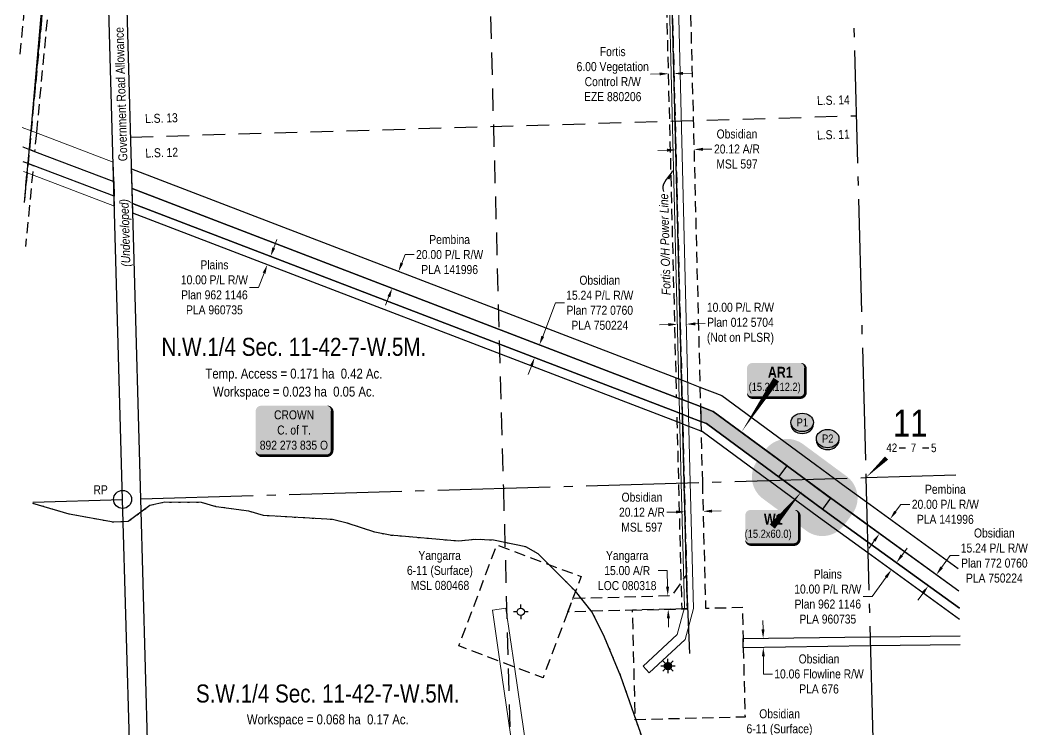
# Model space of a CAD drawing. Extents: x 637939 to 642323, y 5829262 to 5831124.
# Drawn here: x 641204 to 642323, y 5829912 to 5830700 of the extents above; entities that cross this region are included whole.
import ezdxf
from ezdxf.enums import TextEntityAlignment as Align

# ---------------------------------------------------------------- set-up
doc = ezdxf.new("R2010")
doc.units = 0
doc.header["$LTSCALE"] = 5
doc.header["$PDSIZE"] = 0.5
for name, pattern in [('foc-ACCESSROAD', [3.75, 2.5, -1.25]), ('foc-FLOWLINE', [3.75, 2.5, -1.25]), ('foc-LSD', [8, 5, -3]), ('foc-QUARTERLINE', [33, 25, -3, 2, -3]), ('foc-WHEELTRACKS', [2, 0.4, -1.6])]:
    doc.linetypes.add(name, pattern=pattern)
doc.layers.get('Defpoints').update_dxf_attribs({"color": 9})
for name, color, linetype in [('10', 1, 'Continuous'), ('35', 37, 'Continuous'), ('9', 3, 'Continuous'), ('AS-OWNER', 7, 'Continuous'), ('AS-POWER', 104, 'foc-POWER'), ('C-AR', 13, 'foc-ACCESSROAD'), ('C-RW', 13, 'Continuous'), ('C-SYMBOL', 7, 'Continuous'), ('C-WS', 13, 'foc-ACCESSROAD'), ('C-WS-S', 8, 'Continuous'), ('CG-NOTES', 7, 'Continuous'), ('F-AR', 190, 'foc-ACCESSROAD'), ('F-EZE', 190, 'foc-FLOWLINE'), ('F-RW', 190, 'Continuous'), ('F-WS', 190, 'foc-ACCESSROAD'), ('F-WS-S', 8, 'Continuous'), ('L-AREAREQUIRED', 7, 'Continuous'), ('L-AREAWORK', 5, 'Continuous'), ('L-QSEC', 8, 'foc-QUARTERLINE'), ('L-ROAD-T', 7, 'Continuous'), ('L-SEC', 7, 'Continuous'), ('L-SECLBL', 7, 'Continuous'), ('L-SECTION-LSD', 7, 'foc-LSD'), ('P-BUFFER-H 30m', 51, 'Continuous'), ('P-CROSSINGS', 250, 'Continuous'), ('P-TEMP-BLOCKS', 250, 'Continuous'), ('P-TEMP-H', 41, 'Continuous'), ('P-TEMP_WORKSPACE', 46, 'Continuous'), ('T-WATER-P3', 160, 'foc-WHEELTRACKS')]:
    doc.layers.add(name, color=color, linetype=linetype)
for name, color, linetype, lineweight in [('C-AR-T', 13, 'Continuous', 9), ('C-RW-T', 13, 'Continuous', 9), ('C-WS-T', 13, 'Continuous', 9), ('F-AR-T', 190, 'Continuous', 9), ('F-EZE-T', 190, 'Continuous', 9), ('F-RW-T', 190, 'Continuous', 9), ('F-WS-T', 190, 'Continuous', 9), ('T-TEXT', 48, 'Continuous', 18)]:
    doc.layers.add(name, color=color, linetype=linetype, lineweight=lineweight)
doc.styles.add('100L', font='ARIALN.TTF', dxfattribs={"height": 11})
doc.styles.add('175L', font='ARIALN.TTF', dxfattribs={"height": 20})
doc.styles.add('80', font='ARIALN.TTF', dxfattribs={"height": 10})
doc.styles.add('80CG', font='ARIALN.TTF', dxfattribs={"height": 10})
doc.styles.add('80L', font='ARIALN.TTF', dxfattribs={"height": 10})
doc.styles.add('80LS', font='ARIALNI.TTF', dxfattribs={"height": 10})
doc.styles.add('BOLD', font='ARIALNB.TTF')
doc.styles.add('Crossing', font='ARIALN.TTF', dxfattribs={"height": 10})
doc.styles.add('foc-LtypeFont', font='ARIALN.TTF', dxfattribs={"height": 7.349999999999999})
doc.styles.add('SIMPLEX', font='ARIALN.TTF')
doc.linetypes.add('foc-POWER', pattern='A,6,-1,["P",foc-LtypeFont,S=0.2,R=0,X=-0.625,Y=-0.75],-1.239999999999999,4', length=12.24)
doc.linetypes.add('foc-POWER-NOLINE', pattern='A,0,-4,["P",foc-LtypeFont,S=0.2,R=0,X=-0.625,Y=-0.75],-8.24', length=12.24)
doc.linetypes.add('foc-TOPO-flowdirection-NOLINE', pattern='A,0,[">",foc-LtypeFont,S=0.3,R=0,X=0,Y=-0.945],-20,[">",foc-LtypeFont,S=0.3,R=0,X=0,Y=-0.945],0', length=20)
doc.dimstyles.new('Compass 5 000', dxfattribs={"dimscale": 5, "dimtxt": 9, "dimasz": 2, "dimexe": 0.2, "dimexo": 0.0625, "dimgap": 0.5, "dimtad": 0, "dimtih": 1, "dimtoh": 1, "dimzin": 0, "dimdsep": 46, "dimtxsty": '80CG', "dimcen": 0.1, "dimse1": 1, "dimse2": 1, "dimclrd": 256, "dimclrt": 256, "dimaunit": 1, "dimadec": 4, "dimazin": 0, "dimtfac": 0.06, "dimtofl": 0, "dimtmove": 0, "dimatfit": 1, "dimfxl": 0.2, "dimtolj": 1, "dimtzin": 0, "dimlwd": -1, "dimarcsym": 0})

# ---------------------------------------------------------------- blocks, each defined once
blk = doc.blocks.new('L-SECLBL')
at = {"layer": '9', "color": 7}
for p, q in [((-5.082139060913505, -27.83004804289613), (-12.28857354467345, -27.83004804289613)), ((20.70431141927111, -27.83004804289613), (13.49787693551116, -27.83004804289613))]:
    blk.add_line(p, q, dxfattribs=at)
at = {"layer": '10', "color": 2, "style": 'SIMPLEX'}
blk.add_attdef('SEC', text='', height=30, dxfattribs=at).set_placement((0, 0), align=Align.MIDDLE)
at = {"layer": '10', "color": 5, "style": '80L'}
blk.add_attdef('TWP', text='', height=9.5, dxfattribs=at).set_placement((-14.43410290347765, -27.36845155570791), align=Align.MIDDLE_RIGHT)
blk.add_attdef('RGE', text='', height=9.5, dxfattribs=at).set_placement((3.622123863462547, -27.36845155570791), align=Align.MIDDLE_CENTER)
blk.add_attdef('MER', text='', height=9.5, dxfattribs=at).set_placement((23.16775162027989, -27.36845155570791), align=Align.MIDDLE_LEFT)
blk = doc.blocks.new('RP')
at = {"layer": '35', "color": 3}
blk.add_circle((0, 0), 10, dxfattribs=at)
at = {"layer": '35', "color": 3, "style": '80'}
blk.add_attdef('RP_001', (-32.36089367917796, 5.754369554757101), '', height=10, dxfattribs=at)
blk = doc.blocks.new('*U405')
h = blk.add_hatch(color=255)
edge = h.paths.add_edge_path()
edge.add_line((-36.49999999999998, -28.5), (36.49999999999998, -28.5))
edge.add_arc((36.49999999999998, -22.5), 6, 270, 360)
edge.add_line((42.49999999999998, -22.5), (42.49999999999998, 21))
edge.add_arc((36.49999999999998, 21), 6, 0, 90)
edge.add_line((36.49999999999998, 27), (-36.49999999999998, 27))
edge.add_arc((-36.49999999999998, 21), 6, 90, 180)
edge.add_line((-42.49999999999998, 21), (-42.49999999999998, -22.5))
edge.add_arc((-36.49999999999998, -22.5), 6, 180, 270)
at = {"color": 14, "flags": 128}
blk.add_lwpolyline([(-36.49999999999998, -28.5, 3, 3, 0), (36.49999999999998, -28.5, 3, 3, 0.414213562373095), (42.49999999999998, -22.5, 3, 3, 0), (42.49999999999998, 21, 3, 0, 0.414213562373095), (36.49999999999998, 27, 0, 0, 0), (-36.49999999999998, 27, 0, 0, 0.414213562373095), (-42.49999999999998, 21, 0, 0, 0), (-42.49999999999998, -22.5, 0, 3, 0.414213562373095)], format="xyseb", close=True, dxfattribs=at)
at = {"color": 14, "style": '80'}
blk.add_attdef('ENTER_TEXT_001', (-26.84515688949523, -4.918144611186903), '', height=10, dxfattribs=at)
blk = doc.blocks.new('*D406')
at = {"layer": 'Defpoints', "color": 0, "transparency": 16777216}
for p in [(641930.0050221987, 5830640.252188349), (641927.2963497635, 5830508.643602554), (641933.2978373088, 5830508.793930035)]:
    blk.add_point(p, dxfattribs=at)
at = {"layer": 'F-EZE-T', "transparency": 16777216}
for p, q in [((641914.0066702822, 5830639.851455709), (641904.0098059106, 5830639.60105055)), ((641940.0018865699, 5830640.502593508), (641949.998750941, 5830640.752998667))]:
    blk.add_line(p, q, dxfattribs=at)
for points in [[(641913.9649360891, 5830641.517599771), (641914.0484044754, 5830638.185311646), (641924.0035346533, 5830640.101860868)], [(641939.9601523768, 5830642.16873757), (641940.0436207631, 5830638.836449445), (641930.0050221987, 5830640.252188349)]]:
    blk.add_solid(points, dxfattribs=at)
at = {"layer": 'F-EZE-T', "transparency": 16777216, "insert": (641861.9838850375, 5830639.60105055), "char_height": 10, "attachment_point": 5, "style": '80CG'}
blk.add_mtext('\\A1;Fortis\\P6.00 Vegetation\\PControl R/W\\PEZE 880206', dxfattribs=at)
blk = doc.blocks.new('*D408')
at = {"layer": 'Defpoints', "color": 0, "transparency": 16777216}
for p in [(641923.1511852149, 5830060.579648551), (641865.3787049853, 5830059.014116291), (641865.7848220051, 5830044.027272454)]:
    blk.add_point(p, dxfattribs=at)
at = {"layer": 'F-AR-T', "transparency": 16777216}
for p, q in [((641922.3961887795, 5830088.441109973), (641912.3961887795, 5830088.441109973)), ((641922.8803023009, 5830070.575979), (641922.3961887795, 5830088.441109973)), ((641923.8281851485, 5830035.596474263), (641924.0990680625, 5830025.600143814))]:
    blk.add_line(p, q, dxfattribs=at)
for points in [[(641924.5463573757, 5830070.621126153), (641921.2142472261, 5830070.530831847), (641923.1511852149, 5830060.579648551)], [(641925.4942402233, 5830035.641621416), (641922.1621300738, 5830035.55132711), (641923.5573022346, 5830045.592804712)]]:
    blk.add_solid(points, dxfattribs=at)
at = {"layer": 'F-AR-T', "transparency": 16777216, "insert": (641878.0817276612, 5830088.441109972), "char_height": 10, "attachment_point": 5, "style": '80CG'}
blk.add_mtext('\\A1;Yangarra\\P15.00 A/R\\PLOC 080318', dxfattribs=at)
blk = doc.blocks.new('*D410')
at = {"layer": 'C-AR-T', "transparency": 16777216}
for p, q in [((641922.1271206148, 5830555.207834071), (641912.1302828585, 5830554.956368613)), ((641962.2375088339, 5830556.216790844), (641972.23434659, 5830556.468256301))]:
    blk.add_line(p, q, dxfattribs=at)
for points in [[(641922.085209705, 5830556.873973697), (641922.1690315244, 5830553.541694445), (641932.1239583709, 5830555.45929953)], [(641962.1955979242, 5830557.88293047), (641962.2794197436, 5830554.550651217), (641952.2406710776, 5830555.965325385)]]:
    blk.add_solid(points, dxfattribs=at)
at = {"layer": 'Defpoints', "color": 0, "transparency": 16777216}
for p in [(641952.2406710776, 5830555.965325385), (641933.4389916571, 5830503.181048262), (641953.5557043639, 5830503.687074117)]:
    blk.add_point(p, dxfattribs=at)
at = {"layer": 'C-AR-T', "transparency": 16777216, "insert": (641999.9696808329, 5830556.468256301), "char_height": 10, "attachment_point": 5, "style": '80CG'}
blk.add_mtext('\\A1;Obsidian\\P20.12 A/R\\PMSL 597', dxfattribs=at)
blk = doc.blocks.new('*D411')
at = {"layer": 'C-AR-T', "transparency": 16777216}
for p, q in [((641932.186617703, 5830153.51109434), (641922.1897580713, 5830153.260500036)), ((641972.342531318, 5830154.51769477), (641982.3393909496, 5830154.768289074))]:
    blk.add_line(p, q, dxfattribs=at)
for points in [[(641932.1448519856, 5830155.177237612), (641932.2283834202, 5830151.844951068), (641942.1834773346, 5830153.761688644)], [(641972.3007656006, 5830156.183838042), (641972.3842970352, 5830152.851551498), (641962.3456716862, 5830154.267100467)]]:
    blk.add_solid(points, dxfattribs=at)
at = {"layer": 'Defpoints', "color": 0, "transparency": 16777216}
for p in [(641942.1834773346, 5830153.761688644), (641942.3451086385, 5830147.313794837), (641962.5073029902, 5830147.819206661)]:
    blk.add_point(p, dxfattribs=at)
at = {"layer": 'C-AR-T', "transparency": 16777216, "insert": (641894.4544238284, 5830153.260500036), "char_height": 10, "attachment_point": 5, "style": '80CG'}
blk.add_mtext('\\A1;Obsidian\\P20.12 A/R\\PMSL 597', dxfattribs=at)
blk = doc.blocks.new('*D416')
at = {"layer": 'Defpoints', "color": 0, "transparency": 16777216}
for p in [(641624.1872580063, 5830420.610028019), (641767.7722134339, 5830365.548888413), (641760.6064253317, 5830346.862399673)]:
    blk.add_point(p, dxfattribs=at)
at = {"layer": 'F-RW-T', "transparency": 16777216}
for p, q in [((641627.7677656363, 5830429.94704923), (641631.3482732661, 5830439.284070442)), ((641631.3482732661, 5830439.284070442), (641641.3482732661, 5830439.284070442)), ((641613.4409622741, 5830392.586518067), (641609.8604546443, 5830383.249496855))]:
    blk.add_line(p, q, dxfattribs=at)
for points in [[(641626.2115954342, 5830430.543800502), (641629.3239358384, 5830429.350297959), (641624.1872580063, 5830420.610028019)], [(641611.884792072, 5830393.183269339), (641614.9971324762, 5830391.989766795), (641617.0214699041, 5830401.923539279)]]:
    blk.add_solid(points, dxfattribs=at)
at = {"layer": 'F-RW-T', "transparency": 16777216, "insert": (641680.8878367043, 5830439.284070443), "char_height": 10, "attachment_point": 5, "style": '80CG'}
blk.add_mtext('\\A1;Pembina\\P20.00 P/L R/W\\PPLA 141996', dxfattribs=at)
blk = doc.blocks.new('*D417')
at = {"layer": 'C-RW-T', "transparency": 16777216}
for p, q in [((641784.2556194493, 5830348.502472562), (641798.5398591384, 5830385.753658127)), ((641798.5398591384, 5830385.753658127), (641808.5398591382, 5830385.753658128)), ((641771.6370503528, 5830315.595109677), (641768.0566809243, 5830306.258035469))]:
    blk.add_line(p, q, dxfattribs=at)
for points in [[(641782.6994404146, 5830349.0992008), (641785.8117984838, 5830347.905744324), (641780.6752500208, 5830339.165398355)], [(641770.080871318, 5830316.191837915), (641773.1932293873, 5830314.99838144), (641775.2174197813, 5830324.932183884)]]:
    blk.add_solid(points, dxfattribs=at)
at = {"layer": 'Defpoints', "color": 0, "transparency": 16777216}
for p in [(641775.2174197813, 5830324.932183884), (641843.2533613539, 5830315.169363651), (641837.7955311143, 5830300.936149181)]:
    blk.add_point(p, dxfattribs=at)
at = {"layer": 'C-RW-T', "transparency": 16777216, "insert": (641847.6258072958, 5830385.753658128), "char_height": 10, "attachment_point": 5, "style": '80CG'}
blk.add_mtext('\\A1;Obsidian\\P15.24 P/L R/W\\PPlan 772 0760\\PPLA 750224', dxfattribs=at)
blk = doc.blocks.new('*D418')
at = {"layer": 'Defpoints', "color": 0, "transparency": 16777216}
for p in [(641478.430715132, 5830428.032137313), (641511.4274805521, 5830426.084366327), (641507.8490258774, 5830416.751916653)]:
    blk.add_point(p, dxfattribs=at)
at = {"layer": 'F-RW-T', "transparency": 16777216}
for p, q in [((641485.5894158627, 5830446.701708501), (641489.1696619187, 5830456.038830016)), ((641474.8504690763, 5830418.695015797), (641468.7787295296, 5830402.860190741)), ((641468.7787295296, 5830402.860190741), (641458.77872953, 5830402.860190741))]:
    blk.add_line(p, q, dxfattribs=at)
for points in [[(641484.0332289436, 5830447.298416177), (641487.145602782, 5830446.105000825), (641482.009169807, 5830437.364586987)], [(641473.2942821572, 5830419.291723473), (641476.4066559956, 5830418.098308121), (641478.430715132, 5830428.032137313)]]:
    blk.add_solid(points, dxfattribs=at)
at = {"layer": 'F-RW-T', "transparency": 16777216, "insert": (641419.6927813722, 5830402.860190742), "char_height": 10, "attachment_point": 5, "style": '80CG'}
blk.add_mtext('\\A1;Plains\\P10.00 P/L R/W\\PPlan 962 1146\\PPLA 960735', dxfattribs=at)
blk = doc.blocks.new('*D419')
at = {"layer": 'Defpoints', "color": 0, "transparency": 16777216}
for p in [(642170.0636391416, 5830145.812621357), (642224.1709764833, 5830106.598446569), (642212.4638164542, 5830090.445020915)]:
    blk.add_point(p, dxfattribs=at)
at = {"layer": 'F-RW-T', "transparency": 16777216}
for p, q in [((642175.9319763607, 5830153.909696031), (642181.8003135794, 5830162.006770706)), ((642181.8003135794, 5830162.006770706), (642191.8003135794, 5830162.006770706)), ((642152.488141893, 5830121.562121028), (642146.6198046738, 5830113.465046354))]:
    blk.add_line(p, q, dxfattribs=at)
for points in [[(642174.582463915, 5830154.887752235), (642177.281488806, 5830152.931639828), (642170.0636391416, 5830145.812621357)], [(642151.1386294472, 5830122.540177232), (642153.8376543382, 5830120.584064825), (642158.3564791121, 5830129.659195703)]]:
    blk.add_solid(points, dxfattribs=at)
at = {"layer": 'F-RW-T', "transparency": 16777216, "insert": (642231.3398770173, 5830162.006770706), "char_height": 10, "attachment_point": 5, "style": '80CG'}
blk.add_mtext('\\A1;Pembina\\P20.00 P/L R/W\\PPLA 141996', dxfattribs=at)
blk = doc.blocks.new('*D420')
at = {"layer": 'C-RW-T', "transparency": 16777216}
for p, q in [((642227.2116433056, 5830092.058812961), (642236.6766624376, 5830105.126962496)), ((642236.6766624376, 5830105.126962496), (642246.6766624376, 5830105.126962496)), ((642206.5665148888, 5830063.554525587), (642200.7006539498, 5830055.455656812))]:
    blk.add_line(p, q, dxfattribs=at)
for points in [[(642225.8618318429, 5830093.036456451), (642228.5614547678, 5830091.081169471), (642221.3457823666, 5830083.959944185)], [(642205.2167034261, 5830064.532169077), (642207.916326351, 5830062.576882097), (642212.4323758278, 5830071.653394362)]]:
    blk.add_solid(points, dxfattribs=at)
at = {"layer": 'Defpoints', "color": 0, "transparency": 16777216}
for p in [(642179.8069835813, 5830114.045728263), (642170.8935770425, 5830101.73917844), (642212.4323758278, 5830071.653394362)]:
    blk.add_point(p, dxfattribs=at)
at = {"layer": 'C-RW-T', "transparency": 16777216, "insert": (642285.7626105957, 5830105.126962497), "char_height": 10, "attachment_point": 5, "style": '80CG'}
blk.add_mtext('\\A1;Obsidian\\P15.24 P/L R/W\\PPlan 772 0760\\PPLA 750224', dxfattribs=at)
blk = doc.blocks.new('*D421')
at = {"layer": 'Defpoints', "color": 0, "transparency": 16777216}
for p in [(642130.5850056661, 5830130.919944416), (642124.7476219856, 5830122.839134653), (642171.3207062101, 5830089.195852628)]:
    blk.add_point(p, dxfattribs=at)
at = {"layer": 'F-RW-T', "transparency": 16777216}
for p, q in [((642183.013815063, 5830105.382862655), (642188.8695402346, 5830113.489062918)), ((642165.4649810381, 5830081.089652365), (642149.9271093816, 5830059.580258459)), ((642149.9271093816, 5830059.580258459), (642139.9271093816, 5830059.580258459))]:
    blk.add_line(p, q, dxfattribs=at)
for points in [[(642181.662781686, 5830106.35881685), (642184.3648484405, 5830104.40690846), (642177.1580898911, 5830097.276662391)], [(642164.1139476611, 5830082.06560656), (642166.8160144156, 5830080.11369817), (642171.3207062101, 5830089.195852628)]]:
    blk.add_solid(points, dxfattribs=at)
at = {"layer": 'F-RW-T', "transparency": 16777216, "insert": (642100.8411612245, 5830059.58025846), "char_height": 10, "attachment_point": 5, "style": '80CG'}
blk.add_mtext('\\A1;Plains\\P10.00 P/L R/W\\PPlan 962 1146\\PPLA 960735', dxfattribs=at)
blk = doc.blocks.new('*D422')
at = {"layer": 'C-RW-T', "transparency": 16777216}
for p, q in [((642028.8835793075, 5830023.203059968), (642028.7422738499, 5830033.202061556)), ((642029.3083043834, 5829993.148830061), (642029.5836522186, 5829973.664774122)), ((642029.5836522186, 5829973.664774122), (642039.5836522186, 5829973.664774122))]:
    blk.add_line(p, q, dxfattribs=at)
for points in [[(642030.5500795721, 5830023.226610877), (642027.2170790427, 5830023.179509058), (642029.024884765, 5830013.204058379)], [(642030.9748046482, 5829993.17238097), (642027.6418041186, 5829993.125279151), (642029.1669989259, 5830003.14783165)]]:
    blk.add_solid(points, dxfattribs=at)
at = {"layer": 'Defpoints', "color": 0, "transparency": 16777216}
for p in [(642051.3239145367, 5830013.519187302), (642029.1669989259, 5830003.14783165), (642051.4660286977, 5830003.462960573)]:
    blk.add_point(p, dxfattribs=at)
at = {"layer": 'C-RW-T', "transparency": 16777216, "insert": (642091.0775130634, 5829973.664774121), "char_height": 10, "attachment_point": 5, "style": '80CG'}
blk.add_mtext('\\A1;Obsidian\\P10.06 Flowline R/W\\PPLA 676', dxfattribs=at)
blk = doc.blocks.new('*D425')
at = {"layer": 'Defpoints', "color": 0, "transparency": 16777216}
for p in [(641943.7662329746, 5830362.097116272), (641934.4276762013, 5830335.256506446), (641944.4232278792, 5830335.503445904)]:
    blk.add_point(p, dxfattribs=at)
at = {"layer": 'F-RW-T', "transparency": 16777216}
for p, q in [((641923.7737315696, 5830361.60320282), (641913.7767818426, 5830361.356228824)), ((641953.7631827017, 5830362.344090268), (641964.7468359479, 5830362.61544071))]:
    blk.add_line(p, q, dxfattribs=at)
for points in [[(641923.732569237, 5830363.269361108), (641923.8148939023, 5830359.937044531), (641933.7706812967, 5830361.850176815)], [(641953.722020369, 5830364.010248556), (641953.8043450343, 5830360.677931979), (641943.7662329746, 5830362.097116272)]]:
    blk.add_solid(points, dxfattribs=at)
at = {"layer": 'F-RW-T', "transparency": 16777216, "insert": (642003.832784106, 5830362.61544071), "char_height": 10, "attachment_point": 5, "style": '80CG'}
blk.add_mtext('\\A1;10.00 P/L R/W\\PPlan 012 5704\\P(Not on PLSR)', dxfattribs=at)
blk = doc.blocks.new('*U426')
at = {"true_color": 0xff8aff}
h = blk.add_hatch(color=211, dxfattribs=at)
edge = h.paths.add_edge_path()
edge.add_line((-23.99999999999998, -20), (23.99999999999998, -20))
edge.add_arc((23.99999999999998, -14), 6, 270, 360)
edge.add_line((29.99999999999998, -14), (29.99999999999998, 12.5))
edge.add_arc((23.99999999999998, 12.5), 6, 0, 90)
edge.add_line((23.99999999999998, 18.5), (-23.99999999999998, 18.5))
edge.add_arc((-23.99999999999998, 12.5), 6, 90, 180)
edge.add_line((-29.99999999999998, 12.5), (-29.99999999999998, -14))
edge.add_arc((-23.99999999999998, -14), 6, 180, 270)
at = {"flags": 128}
blk.add_lwpolyline([(33.2529116621075, 39.6301074774244, 0, 7.5, 0), (-3.398394867633905e-15, 0, 0, 0, 0)], format="xyseb", dxfattribs=at)
at = {"color": 250, "flags": 128}
blk.add_lwpolyline([(-23.99999999999998, -20, 3, 3, 0), (23.99999999999998, -20, 3, 3, 0.414213562373095), (29.99999999999998, -14, 3, 3, 0), (29.99999999999998, 12.5, 3, 0, 0.414213562373095), (23.99999999999998, 18.5, 0, 0, 0), (-23.99999999999998, 18.5, 0, 0, 0.414213562373095), (-29.99999999999998, 12.5, 0, 0, 0), (-29.99999999999998, -14, 0, 3, 0.414213562373095)], format="xyseb", close=True, dxfattribs=at)
at = {"color": 250}
for tag, p, height, style in [('TEMP_AREA_W1_001', (-9.212824010914055, 2.244292974654144), 12, 'BOLD'), ('ENTER_TEXT_001', (-30.65893587994544, -12.47010782646594), 9, '80')]:
    blk.add_attdef(tag, p, '', height=height, dxfattribs=dict(at, style=style))
blk = doc.blocks.new('*U427')
at = {"true_color": 0xff8aff}
h = blk.add_hatch(color=211, dxfattribs=at)
edge = h.paths.add_edge_path()
edge.add_line((-26.49999999999998, -20), (26.49999999999998, -20))
edge.add_arc((26.49999999999998, -14), 6, 270, 360)
edge.add_line((32.49999999999998, -14), (32.49999999999998, 12.5))
edge.add_arc((26.49999999999998, 12.5), 6, 0, 90)
edge.add_line((26.49999999999998, 18.5), (-26.49999999999998, 18.5))
edge.add_arc((-26.49999999999998, 12.5), 6, 90, 180)
edge.add_line((-32.49999999999998, 12.5), (-32.49999999999998, -14))
edge.add_arc((-26.49999999999998, -14), 6, 180, 270)
at = {"color": 250, "flags": 128}
blk.add_lwpolyline([(-26.49999999999998, -20, 3, 3, 0), (26.49999999999998, -20, 3, 3, 0.414213562373095), (32.49999999999998, -14, 3, 3, 0), (32.49999999999998, 12.5, 3, 0, 0.414213562373095), (26.49999999999998, 18.5, 0, 0, 0), (-26.49999999999998, 18.5, 0, 0, 0.414213562373095), (-32.49999999999998, 12.5, 0, 0, 0), (-32.49999999999998, -14, 0, 3, 0.414213562373095)], format="xyseb", close=True, dxfattribs=at)
at = {"flags": 128}
blk.add_lwpolyline([(-38.53212933125235, -58.06103901925897, 0, 7.5, 0), (-3.398394867633905e-15, 0, 0, 0, 0)], format="xyseb", dxfattribs=at)
at = {"color": 250}
for tag, p, height, style in [('TEMP_AREA_W1_001', (-9.212824010914055, 2.244292974654144), 12, 'BOLD'), ('ENTER_TEXT_001', (-30.65893587994544, -12.47010782646594), 9, '80')]:
    blk.add_attdef(tag, p, '', height=height, dxfattribs=dict(at, style=style))
blk = doc.blocks.new('GABD')
for p, q in [((-0.8077887898243716, 0), (-1.615577579648743, 0)), ((0, 0.8077887898252811), (0, 1.615577579648743)), ((1.615577579648743, 0), (0.8077887898243716, 0)), ((0, -0.8077887898252811), (0, -1.615577579648743))]:
    blk.add_line(p, q)
blk.add_circle((0, 0), 0.8)
blk = doc.blocks.new('GAS')
h = blk.add_hatch(color=255)
h.dxf.hatch_style = 1
edge = h.paths.add_edge_path()
edge.add_arc((0, 0), 0.9, 0, 360)
for p, q in [((-0.8077887898725749, 0), (-1.615577579628734, 0)), ((-0.5711929310346023, 0.5711929297831376), (-1.142385862069204, 1.142385861385264)), ((0, 0.8077887887338874), (0, 1.615577579286764)), ((0.5711929310309642, 0.5711929297831376), (1.142385862065566, 1.142385861385264)), ((1.615577579625096, 0), (0.8077887898689368, 0)), ((-0.5711929310346023, -0.5711929316021271), (-1.142385862069204, -1.142385863204253)), ((0, -0.8077887905528768), (0, -1.615577581105753)), ((1.142385862065566, -1.142385863204253), (0.5711929310309642, -0.5711929316021271))]:
    blk.add_line(p, q)
blk.add_circle((0, 0), 0.8000000000000003)
blk = doc.blocks.new('xing2')
h = blk.add_hatch(color=50)
h.dxf.hatch_style = 1
edge = h.paths.add_edge_path()
edge.add_ellipse((0, 0), major_axis=(-12.5, 0), ratio=0.8162973455633619, start_angle=0, end_angle=360)
h = blk.add_hatch(color=250)
h.dxf.hatch_style = 1
edge = h.paths.add_edge_path()
edge.add_ellipse((0, -2.047489049626165), major_axis=(-12.5, 0), ratio=0.8162973455633619, start_angle=0, end_angle=180)
edge.add_line((12.5, -2.047489049626165), (12.5, 0))
edge.add_ellipse((0, 0), major_axis=(-12.5, 0), ratio=0.8162973455633619, start_angle=0, end_angle=180, ccw=False)
edge.add_line((-12.5, 0), (-12.5, -2.047489049626165))
at = {"color": 250}
blk.add_ellipse((0, 0), major_axis=(-12.5, 0), ratio=0.8162973455633619, dxfattribs=at)
blk.add_ellipse((0, -2.047489049626165), major_axis=(-12.5, 0), ratio=0.8162973455633619, start_param=0, end_param=3.141592653589793, dxfattribs=at)
at = {"color": 250, "style": 'Crossing'}
blk.add_attdef('CROSSING', text='', height=9, dxfattribs=at).set_placement((0.08916442567715421, 0.0199513138486509), align=Align.MIDDLE_CENTER)
at = {"color": 250, "style": 'Crossing', "flags": 1}
for tag, p in [('OWNER', (0.08916442567715421, -12.49201765665748)), ('DESCRIPTION', (0.08916442567715421, -25.770021277247)), ('LOCATION', (0.08916442567715421, -39.30337514164421)), ('DWG_REF', (0.08916442567715421, -52.83672900604233))]:
    blk.add_attdef(tag, text='', height=9, dxfattribs=at).set_placement(p, align=Align.MIDDLE_CENTER)

msp = doc.modelspace()

# ---------------------------------------------------------------- hatches: boundary and pattern name
at = {"layer": 'P-BUFFER-H 30m'}
h = msp.add_hatch(color=256, dxfattribs=at)
h.dxf.hatch_style = 1
edge = h.paths.add_edge_path()
edge.add_line((642128.0183742136, 5830151.233052993), (642118.9755345343, 5830138.981380916))
edge.add_arc((642094.8458578378, 5830156.791259967), 29.99054999952534, 233.5847542077523, 323.5693269719744, ccw=False)
edge.add_line((642077.0424764944, 5830132.656788727), (642028.7735340145, 5830168.263551414))
edge.add_arc((642046.5769153583, 5830192.398022654), 29.99054999971545, 143.5693269689793, 233.58475420703638, ccw=False)
edge.add_line((642022.4472386619, 5830210.207901706), (642031.4900783414, 5830222.459573783))
edge.add_arc((642055.619755038, 5830204.649694731), 29.99055000063147, 53.584754210222684, 143.5693269691113, ccw=False)
edge.add_line((642073.4231363811, 5830228.784165972), (642121.6920788608, 5830193.177403285))
edge.add_arc((642103.8886975172, 5830169.042932045), 29.9905500003267, -36.430673029589286, 53.58475420845048, ccw=False)
at = {"layer": 'P-TEMP-H'}
h = msp.add_hatch(color=256, dxfattribs=at)
h.dxf.hatch_style = 1
h.paths.add_polyline_path([(641959.8325439533, 5830254.156994959), (641966.1286732247, 5830251.742630575), (642046.576915358, 5830192.398022654), (642055.6197550376, 5830204.649694731), (641973.5060609268, 5830265.220862524), (641959.4183141291, 5830270.623021608)])
h = msp.add_hatch(color=256, dxfattribs=at)
h.dxf.hatch_style = 1
h.paths.add_polyline_path([(642103.8886975173, 5830169.042932045), (642094.8458578379, 5830156.791259968), (642046.576915358, 5830192.398022654), (642055.6197550376, 5830204.649694731)])

# ---------------------------------------------------------------- linework, layer by layer
at = {"layer": 'AS-POWER', "linetype": 'foc-POWER-NOLINE', "flags": 128}
for points in [[(641208.625585215, 5830497.180243998), (641211.731227808, 5830529.985434233), (641216.1522560958, 5830576.689625147), (641258.9856996252, 5831069.864342444)], [(641943.9449735216, 5830083.420514629), (641943.9467395215, 5830083.420565979), (641941.381774653, 5830185.743697435), (641928.0490802617, 5830717.08193532), (641921.1924345131, 5830989.654855898), (641919.7247580126, 5831009.730997018)]]:
    msp.add_lwpolyline(points, dxfattribs=at)
at = {"layer": 'AS-POWER', "flags": 128}
msp.add_lwpolyline([(641947.7687364387, 5829996.342400027), (641943.9467395215, 5830083.420565979)], dxfattribs=at)
at = {"layer": 'C-AR', "flags": 128}
msp.add_lwpolyline([(641203.9781902726, 5830661.726431174), (641211.9984751096, 5830746.465951031), (641213.7464483872, 5830768.006896582), (641215.3822222621, 5830788.167896722), (641217.0179531685, 5830808.327596184), (641228.5696315574, 5830950.699057817), (641229.3871110827, 5830960.774849655), (641230.054425187, 5830969.00011647), (641250.3009701123, 5830969.587439255), (641249.6339715578, 5830961.367182329), (641248.8174998519, 5830951.304327508), (641237.2636673683, 5830808.907602957), (641235.6279359382, 5830788.748693673), (641232.053799346, 5830744.702936633), (641216.1522560958, 5830576.689625147), (641214.1960623562, 5830556.024462149), (641212.7083149832, 5830540.307173785), (641211.731227808, 5830529.985434233), (641208.625670332, 5830497.177230338)], dxfattribs=at)
at = {"layer": 'C-RW'}
for points in [[(641206.8851530069, 5830558.802182186), (641214.1960623562, 5830556.024462149), (641220.0164349664, 5830553.813128254), (641307.8683849515, 5830520.436712797), (641308.3279191523, 5830503.990155018), (641218.5282411607, 5830538.097125757), (641212.707949642, 5830540.307163216), (641207.3500486457, 5830542.342034984)], [(642246.9133975506, 5830046.679427733), (642144.9311023076, 5830120.543318956), (642096.3044162488, 5830155.715318782), (641966.1286732247, 5830251.742630575), (641959.8325439533, 5830254.156994959), (641946.3046062498, 5830259.344134942), (641939.4821251946, 5830261.950832357), (641936.2090872766, 5830263.200543766), (641933.4108267901, 5830264.271764399), (641328.6647847461, 5830496.166059381), (641328.2036925155, 5830512.678840562), (641932.998457558, 5830280.754360464), (641935.8011369468, 5830279.679664793), (641939.0681415283, 5830278.427475802), (641959.4183141291, 5830270.623021608), (641973.5055737739, 5830265.220848356), (642105.2941039976, 5830168.006221252), (642144.4187751488, 5830139.717278609), (642246.399915825, 5830065.871470788)], [(642247.9971385018, 5830006.173209213), (642148.0226483187, 5830004.82749454), (642006.9873531737, 5830002.834389856), (642006.7339643479, 5830012.899332698), (642147.7551113573, 5830014.859698362), (642247.7293251567, 5830016.183079064)]]:
    msp.add_lwpolyline(points, dxfattribs=at)
at = {"layer": 'C-WS', "flags": 128}
msp.add_lwpolyline([(641961.5384868218, 5830186.336213169), (641965.0512068942, 5830046.681791272), (642005.8586714928, 5830047.70784112), (642006.7339643479, 5830012.899332698), (642006.9873531737, 5830002.834389856), (642008.9230155009, 5829925.883548769), (641887.1004267747, 5829922.820715281), (641884.0392221783, 5830044.522109547), (641938.9476692947, 5830046.009783148), (641941.1753817841, 5830046.070947891), (641944.9466506715, 5830046.172687853), (641943.9467395215, 5830083.420565979), (641941.381774653, 5830185.743697435), (641939.7531666686, 5830251.138636227), (641939.4821251946, 5830261.950832357), (641939.0681415283, 5830278.427475802), (641930.9721622405, 5830601.641291087), (641930.3084217765, 5830628.108421174), (641928.0490802617, 5830717.08193532), (641924.9987520335, 5830838.342265695), (641924.9810058419, 5830839.042667857), (641921.6479458282, 5830971.538421191), (641921.3987113324, 5830981.450539678), (641921.1924345131, 5830989.654855898), (641924.2450102684, 5830989.746425599), (641941.3161642271, 5830990.259395333), (641941.5232284811, 5830982.027072571), (641941.7730854366, 5830972.097052963), (641959.4183141291, 5830270.623021608), (641959.8325439533, 5830254.156994959), (641960.1044761154, 5830243.347126275), (641961.5384868218, 5830186.336213169)], close=True, dxfattribs=at)
at = {"layer": 'F-AR', "flags": 128}
msp.add_lwpolyline([(641943.9467395215, 5830083.420565979), (641944.9466506715, 5830046.172687853), (641941.1753817841, 5830046.070947891), (641938.9476692947, 5830046.009783148), (641884.0392221783, 5830044.522109547), (641812.1218368252, 5830042.572585612), (641817.8360863962, 5830057.72579523), (641927.9838471158, 5830060.71060516), (641938.1588380403, 5830075.189934498), (641940.7606225845, 5830078.892791254), (641943.9467395215, 5830083.420565979)], close=True, dxfattribs=at)
at = {"layer": 'F-EZE', "flags": 128}
for points in [[(641221.972547811, 5830574.478192141), (641220.0164349664, 5830553.813128254), (641214.1960623562, 5830556.024462149), (641216.1518298633, 5830576.689612814), (641232.053799346, 5830744.702936633), (641235.6279359382, 5830788.748693673), (641241.6654148223, 5830788.921299965), (641238.0346327333, 5830744.177287688), (641221.972547811, 5830574.478192141)], [(641938.5250125047, 5830300.068856109), (641939.0668423988, 5830278.428138755), (641935.8011369468, 5830279.679664793), (641932.998457558, 5830280.754360464), (641932.4570395667, 5830302.396490762), (641924.9731465558, 5830601.490483512), (641924.3075886801, 5830627.958360896), (641922.0476155825, 5830716.917539757), (641928.0490802617, 5830717.08193532), (641930.3092538739, 5830628.109146088), (641930.973501819, 5830601.64133004), (641938.5250125047, 5830300.068856109)], [(641943.9449735216, 5830083.420514629), (641944.9475032288, 5830046.172712641), (641941.1753817841, 5830046.070947891), (641938.9476692947, 5830046.009783148), (641938.1588380403, 5830075.189934498), (641937.9401884694, 5830083.263846871), (641935.3803388544, 5830185.566303089), (641933.681071321, 5830253.469755792), (641933.4108267901, 5830264.271764399), (641936.2091047253, 5830263.199943657), (641939.4803418159, 5830261.951381126), (641939.7506091107, 5830251.138561864), (641941.3817979177, 5830185.742897281), (641943.9449735216, 5830083.420514629)]]:
    msp.add_lwpolyline(points, close=True, dxfattribs=at)
msp.add_lwpolyline([(641208.625585215, 5830497.180243998), (641211.7308015744, 5830529.985421905), (641212.707949642, 5830540.307163216), (641218.5282411607, 5830538.097125757), (641217.5516756959, 5830527.774598821), (641210.0114559188, 5830448.111950243)], dxfattribs=at)
at = {"layer": 'F-RW'}
for points in [[(642246.4017872561, 5830065.801523627), (642144.42018309, 5830139.681482855), (642144.1059695224, 5830139.931599872), (642105.2941039976, 5830168.006221252), (641973.5060609268, 5830265.220862524), (641959.4183141291, 5830270.623021608), (641945.8980359761, 5830275.808181238), (641939.0681415283, 5830278.427475802), (641935.8011369468, 5830279.679664793), (641932.998457558, 5830280.754360464), (641328.2037156817, 5830512.678040423), (641327.5987205214, 5830534.344108431), (641932.4570395667, 5830302.396490762), (641938.5259259117, 5830300.068882667), (641958.8738410218, 5830292.265665774), (641983.2063612273, 5830282.93543875), (642087.0176667101, 5830206.312556641), (642108.2830021732, 5830190.655956715), (642117.0946797413, 5830184.170057781), (642143.746943311, 5830164.875836401), (642155.9148250108, 5830156.06694356), (642245.7282769937, 5830090.974840016)], [(642247.2479690082, 5830034.174387138), (642145.2656451082, 5830108.017405534), (642090.3852966981, 5830147.661656497), (642035.2370376668, 5830188.505727126), (642034.5857517438, 5830188.979482908), (641961.2964464088, 5830242.890585885), (641960.1044761154, 5830243.347126275), (641946.5716344195, 5830248.536326453), (641939.7531666686, 5830251.138636227), (641936.4710531632, 5830252.40049659), (641933.6815584733, 5830253.469769955), (641328.9671203726, 5830485.342781139), (641328.6647847461, 5830496.166059381), (641933.4108267901, 5830264.271764399), (641936.2090872766, 5830263.200543766), (641939.4821251946, 5830261.950832357), (641946.3046062498, 5830259.344134942), (641959.8325439533, 5830254.156994959), (641966.1286732247, 5830251.742630575), (642096.3044162488, 5830155.715318782), (642144.9311023076, 5830120.543318956), (642246.9133975506, 5830046.679427733)]]:
    msp.add_lwpolyline(points, dxfattribs=at)
at = {"layer": 'F-RW-T'}
for points in [[(641910.4410000001, 5830845.915), (641922.771, 5830806.986), (641935.801, 5830279.679999997), (641938.111, 5830186.079), (641941.5380000003, 5830047.433), (641933.565, 5830017.507), (641895.746, 5829982.449), (641902.5449999999, 5829975.118), (641942.483, 5830012.138999998), (641951.5690000003, 5830046.241), (641948.108, 5830186.378999997), (641945.898, 5830275.807999997), (641932.7339999999, 5830808.656999997), (641919.8500000001, 5830848.912)], [(641751.7044761027, 5829437.97093875), (641567.4818921281, 5829422.338817623), (641359.8577262086, 5829396.645930035), (641359.429108849, 5829411.664505095), (641565.6917817243, 5829437.208720976), (641739.5256303243, 5829451.570543987), (641786.2577424002, 5829648.282337859), (641736.7940411372, 5829987.562312644), (641728.4863305767, 5830044.546677857), (641743.3214063159, 5830046.709441278), (641752.8256200589, 5829981.516513185), (641801.508351701, 5829647.606377107), (641751.7044761027, 5829437.97093875)]]:
    msp.add_lwpolyline(points, close=True, dxfattribs=at)
for points in [[(641206.2739436027, 5830580.442730997), (641216.1522560958, 5830576.689625147), (641221.972547811, 5830574.478192141), (641227.1237270627, 5830572.521084896), (641307.2638628484, 5830542.074764616), (641307.8683849515, 5830520.436712797), (641220.0164349664, 5830553.813128254), (641214.1960623562, 5830556.024462149), (641206.8851604111, 5830558.801920034)], [(641207.3500486457, 5830542.342034984), (641212.707949642, 5830540.307163216), (641218.5282411607, 5830538.097125757), (641308.3279191523, 5830503.990155018), (641308.6302541366, 5830493.169580178), (641217.5516756959, 5830527.774598821), (641211.731227808, 5830529.985434233), (641207.6552970383, 5830531.534376134)]]:
    msp.add_lwpolyline(points, dxfattribs=at)
at = {"layer": 'F-WS', "flags": 128}
msp.add_lwpolyline([(641812.1218368252, 5830042.572585612), (641784.5838477405, 5829969.540638209), (641752.8256200589, 5829981.516513185), (641736.7940411372, 5829987.562312644), (641691.0576764687, 5830004.808881666), (641733.3760855434, 5830117.038537418), (641826.9023443919, 5830081.768980923), (641817.8360863962, 5830057.72579523), (641812.1218368252, 5830042.572585612)], close=True, dxfattribs=at)
at = {"layer": 'L-QSEC'}
for p, q in [((642121.55229681, 5830995.6775321), (642143.0309217831, 5830191.679736773)), ((641337.8327345414, 5830168.024835934), (642143.030921783, 5830191.679736773)), ((642143.030921783, 5830191.679736773), (642242.9553842027, 5830194.615291389)), ((642143.030921783, 5830191.679736774), (642164.4446372035, 5829390.111665781)), ((641218.0213123786, 5830164.514073032), (641317.7277252895, 5830167.43419625))]:
    msp.add_line(p, q, dxfattribs=at)
at = {"layer": 'L-SEC'}
for p, q in [((641317.7277252895, 5830167.43419625), (641295.2861511133, 5830970.894073901)), ((641337.8335462376, 5830167.995775346), (641315.3919720618, 5830971.455652997)), ((641340.6703382838, 5829364.023139531), (641317.7277252895, 5830167.43419625)), ((641360.7758044119, 5829364.597281404), (641337.8331914166, 5830168.008338126))]:
    msp.add_line(p, q, dxfattribs=at)
at = {"layer": 'L-SECLBL', "flags": 128}
msp.add_lwpolyline([(642143.0309217831, 5830191.679736773, 0, 4.998425000000005, 0), (642166.0046226319, 5830213.379010721, 0, 0, 0)], format="xyseb", dxfattribs=at)
at = {"layer": 'L-SECTION-LSD'}
for p, q in [((641718.4695960624, 5830983.587172786), (641740.555901254, 5830179.855931337)), ((641326.6089074494, 5830569.760799664), (642132.2982299587, 5830593.430806759)), ((641740.5559012537, 5830179.855931337), (641762.607571685, 5829377.385065481))]:
    msp.add_line(p, q, dxfattribs=at)
at = {"layer": 'P-TEMP_WORKSPACE'}
for points in [[(641959.8325439533, 5830254.156994959), (641966.1286732247, 5830251.742630575), (642046.576915358, 5830192.398022654), (642055.6197550376, 5830204.649694731), (641973.5060609268, 5830265.220862524), (641959.4183141291, 5830270.623021608)], [(642103.8886975173, 5830169.042932045), (642094.8458578379, 5830156.791259968), (642046.576915358, 5830192.398022654), (642055.6197550376, 5830204.649694731)]]:
    msp.add_lwpolyline(points, close=True, dxfattribs=at)
at = {"layer": 'T-WATER-P3', "flags": 128}
msp.add_lwpolyline([(642260.6970144903, 5829531.498932601), (642236.2759703174, 5829546.801727586), (642224.8701779847, 5829556.444216929), (642109.2541580547, 5829691.512446819), (642093.9409025542, 5829718.47174255), (642084.815921329, 5829730.932726218), (642054.0499251455, 5829763.533609897), (642031.2451721607, 5829781.05438286), (642006.3488493097, 5829796.542502695), (641949.1999101047, 5829841.096831155), (641897.9100340927, 5829893.905132873), (641871.1361346868, 5829970.716388383), (641853.0209518495, 5830014.470785217), (641839.269932929, 5830042.414735092), (641820.567196163, 5830065.504754213), (641779.3829144107, 5830107.163732791), (641765.6900625563, 5830114.773171138), (641729.6431769647, 5830122.1866844), (641709.4990625043, 5830123.172414239), (641690.8069510957, 5830121.02562699), (641614.945229138, 5830127.667358124), (641597.7381610367, 5830131.017370371), (641567.1078437618, 5830141.257695924), (641550.8782157071, 5830145.067854088), (641474.0998933887, 5830149.613356236), (641457.9361321864, 5830154.339057856), (641421.6969150311, 5830159.398138826), (641405.2089924645, 5830164.057262009), (641364.6660321081, 5830164.264788043), (641348.1341341918, 5830160.554507838), (641323.9941138803, 5830142.830493527), (641307.5172050869, 5830142.127405764), (641258.2690542724, 5830151.173701039), (641218.0626224899, 5830163.051442605)], dxfattribs=at)
at = {"layer": 'T-WATER-P3', "linetype": 'foc-TOPO-flowdirection-NOLINE', "flags": 128}
msp.add_lwpolyline([(642260.6970144903, 5829531.498932601), (642236.2759703174, 5829546.801727586), (642224.8701779847, 5829556.444216929), (642109.2541580547, 5829691.512446819), (642093.9409025542, 5829718.47174255), (642084.815921329, 5829730.932726218), (642054.0499251455, 5829763.533609897), (642031.2451721607, 5829781.05438286), (642006.3488493097, 5829796.542502695), (641949.1999101047, 5829841.096831155), (641897.9100340927, 5829893.905132873), (641871.1361346868, 5829970.716388383), (641853.0209518495, 5830014.470785217), (641839.269932929, 5830042.414735092), (641820.567196163, 5830065.504754213), (641779.3829144107, 5830107.163732791), (641765.6900625563, 5830114.773171138), (641729.6431769647, 5830122.1866844), (641709.4990625043, 5830123.172414239), (641690.8069510957, 5830121.02562699), (641614.945229138, 5830127.667358124), (641597.7381610367, 5830131.017370371), (641567.1078437618, 5830141.257695924), (641550.8782157071, 5830145.067854088), (641474.0998933887, 5830149.613356236), (641457.9361321864, 5830154.339057856), (641421.6969150311, 5830159.398138826), (641405.2089924645, 5830164.057262009), (641364.6660321081, 5830164.264788043), (641348.1341341918, 5830160.554507838), (641323.9941138803, 5830142.830493527), (641307.5172050869, 5830142.127405764), (641258.2690542724, 5830151.173701039), (641218.0626224899, 5830163.051442605)], dxfattribs=at)

# ---------------------------------------------------------------- block references
at = {"layer": 'AS-OWNER'}
ref = msp.add_blockref('*U405', (641507.9517944234, 5830244.526977733), dxfattribs=dict(at, xscale=0.999685, yscale=0.999685, zscale=0.999685))
ref.add_attrib('ENTER_TEXT_001', 'CROWN', (641485.8987160468, 5830256.363857308), dxfattribs={"layer": '0', "color": 14, "height": 9.996850000000011, "style": '80'})
ref.add_attrib('ENTER_TEXT_002', 'C. of T.', (641489.3935220665, 5830239.525143166), dxfattribs={"layer": '0', "color": 14, "height": 9.996850000000011, "style": '80'})
ref.add_attrib('ENTER_TEXT_003', '892 273 835 O', (641470.0749163027, 5830222.686429024), dxfattribs={"layer": '0', "color": 14, "height": 9.996850000000011, "style": '80'})
at = {"layer": 'C-WS-S', "color": 4, "xscale": 4.998425000000003, "yscale": 4.998425000000003, "zscale": 4.998425000000003}
msp.add_blockref('GAS', (641923.3135832907, 5829982.487160918), dxfattribs=at)
at = {"layer": 'CG-NOTES'}
msp.add_blockref('RP', (641317.728, 5830167.433999999), dxfattribs=at).add_auto_attribs({'RP_001': 'RP'})
at = {"layer": 'F-WS-S', "color": 4, "xscale": 4.998425000000003, "yscale": 4.998425000000003, "zscale": 4.998425000000003}
msp.add_blockref('GABD', (641759.8952219466, 5830042.65514686), dxfattribs=at)
at = {"layer": 'L-SECLBL', "color": 3, "xscale": 0.999685, "yscale": 0.999685, "zscale": 0.999685}
msp.add_blockref('L-SECLBL', (642192.3149045085, 5830252.135726121), dxfattribs=at).add_auto_attribs({'SEC': '11', 'TWP': '42', 'RGE': '7', 'MER': '5'})
at = {"layer": 'P-CROSSINGS', "color": 4, "xscale": 0.999685, "yscale": 0.999685, "zscale": 0.999685}
for p, values in [((642072.4013083933, 5830252.989979391), {'CROSSING': 'P1'}), ((642100.657216713, 5830235.050183053), {'CROSSING': 'P2'})]:
    msp.add_blockref('xing2', p, dxfattribs=at).add_auto_attribs(values)
at = {"layer": 'P-TEMP-BLOCKS', "xscale": 0.999685, "yscale": 0.999685, "zscale": 0.999685}
for name, p, values in [('*U427', (642043.5364037172, 5830300.483848392), {'TEMP_AREA_W1_001': 'AR1', 'ENTER_TEXT_001': '(15.2x112.2)'}), ('*U426', (642039.1591922836, 5830137.353570655), {'TEMP_AREA_W1_001': 'W1', 'ENTER_TEXT_001': '(15.2x60.0)'})]:
    msp.add_blockref(name, p, dxfattribs=at).add_auto_attribs(values)

# ---------------------------------------------------------------- texts
at = {"layer": 'AS-POWER', "linetype": 'ByBlock', "insert": (641916.3868342014, 5830393.822843699), "char_height": 9.996850000000011, "attachment_point": 1, "rotation": 91.44094283262302, "style": '80L'}
msp.add_mtext_dynamic_manual_height_columns('\\pi0.34388;{\\fArial Narrow|b0|i1|c0|p34;Fortis O/H Power Line}', width=112.5010914051842, gutter_width=50, heights=[0], dxfattribs=at)
at = {"layer": 'C-SYMBOL', "color": 3, "style": '175L'}
for s, p in [('N.W.1/4 Sec. 11-42-7-W.5M.', (641507.9517944234, 5830320.881562601)), ('S.W.1/4 Sec. 11-42-7-W.5M.', (641545.586393063, 5829936.009861425))]:
    msp.add_text(s, height=20.00000000000003, dxfattribs=at).set_placement(p, align=Align.BOTTOM_CENTER)
at = {"layer": 'C-WS-T', "insert": (642010.3045533369, 5829934.497100697), "char_height": 9.996850000000011, "attachment_point": 1, "style": '80L'}
msp.add_mtext_dynamic_manual_height_columns('\\pi14.402;Obsidian\\P\\pi0.266;6-11 (Surface)\\P\\pi14.092;MSL 597', width=72.62387448840381, gutter_width=50, heights=[0], dxfattribs=at)
at = {"layer": 'F-WS-T', "insert": (641633.2111273131, 5830110.33540833), "char_height": 9.996850000000011, "attachment_point": 1, "style": '80L'}
msp.add_mtext_dynamic_manual_height_columns('\\pi13.028;Yangarra\\P\\pi0.266;6-11 (Surface)\\P\\pi4.5245;MSL 080468', width=72.62387448840381, gutter_width=50, heights=[0], dxfattribs=at)
at = {"layer": 'L-AREAREQUIRED', "color": 5, "style": '100L'}
msp.add_text('Temp. Access = 0.171 ha  0.42 Ac.', height=11.00000000000002, dxfattribs=at).set_placement((641507.9517944234, 5830298.381562602), align=Align.BOTTOM_CENTER)
at = {"layer": 'L-AREAWORK', "color": 5, "style": '100L'}
for s, p in [('Workspace = 0.023 ha  0.05 Ac.', (641507.9517944234, 5830278.381562602)), ('Workspace = 0.068 ha  0.17 Ac.', (641545.586393063, 5829914.448383917))]:
    msp.add_text(s, height=11.00000000000002, dxfattribs=at).set_placement(p, align=Align.BOTTOM_CENTER)
at = {"layer": 'L-ROAD-T', "style": '80L'}
msp.add_text('Government Road Allowance', height=9.996850000000022, rotation=91.63572276166681, dxfattribs=at).set_placement((641315.9536396777, 5830617.432090923), align=Align.MIDDLE_CENTER)
at = {"layer": 'L-SECTION-LSD', "style": '100L'}
for s, p in [('L.S. 14', (642089.0196408235, 5830605.220252707)), ('L.S. 13', (641342.8181272553, 5830585.238362107)), ('L.S. 11', (642089.0196408235, 5830566.947600858)), ('L.S. 12', (641343.1569173, 5830546.965710256))]:
    msp.add_text(s, height=9.996850000000022, rotation=1.682784536098097, dxfattribs=at).set_placement(p)
at = {"layer": 'T-TEXT', "style": '80LS'}
msp.add_text('(Undeveloped)', height=9.996850000000022, rotation=91.63572276166681, dxfattribs=at).set_placement((641320.3535179882, 5830463.355879847), align=Align.MIDDLE_CENTER)

# ---------------------------------------------------------------- dimensions: what is measured, and where the dimension line sits
at = {"layer": 'C-AR-T'}
for base, p1, p2, angle, picture, middle in [((641952.2406710776, 5830555.965325385), (641933.4389916571, 5830503.181048261), (641953.5557043639, 5830503.687074116), 1.440942834787605, '*D410', (641999.9696808329, 5830556.468256301)), ((641942.1834773346, 5830153.761688644), (641962.5073029903, 5830147.819206661), (641942.3451086386, 5830147.313794837), 181.43594991375656, '*D411', (641894.4544238284, 5830153.260500036))]:
    dim = msp.add_linear_dim(base=base, p1=p1, p2=p2, angle=angle, text='Obsidian\\P20.12 A/R\\PMSL 597', dimstyle='Compass 5 000', dxfattribs=at)
    dim.commit()
    dim.dimension.update_dxf_attribs({"geometry": picture, "text_midpoint": middle, "dimtype": 161})
at = {"layer": 'C-RW-T'}
for base, p1, p2, angle, text, picture, middle in [((641775.2174197813, 5830324.932183884), (641843.2533613541, 5830315.169363652), (641837.7955311144, 5830300.936149182), 249.02031319009677, 'Obsidian\\P15.24 P/L R/W\\PPlan 772 0760\\PPLA 750224', '*D417', (641847.6258072958, 5830385.753658128)), ((642212.4323758278, 5830071.653394362), (642179.8069835814, 5830114.045728263), (642170.8935770425, 5830101.73917844), 234.08488052261987, 'Obsidian\\P15.24 P/L R/W\\PPlan 772 0760\\PPLA 750224', '*D420', (642285.7626105957, 5830105.126962497)), ((642029.1669989259, 5830003.14783165), (642051.3239145366, 5830013.5191873), (642051.4660286974, 5830003.462960571), 270.8096475799089, 'Obsidian\\P10.06 Flowline R/W\\PPLA 676', '*D422', (642091.0775130634, 5829973.664774121))]:
    dim = msp.add_linear_dim(base=base, p1=p1, p2=p2, angle=angle, text=text, dimstyle='Compass 5 000', dxfattribs=at)
    dim.commit()
    dim.dimension.update_dxf_attribs({"geometry": picture, "text_midpoint": middle, "dimtype": 161})
at = {"layer": 'F-AR-T'}
dim = msp.add_linear_dim(base=(641923.1511852149, 5830060.579648551), p1=(641865.7848220051, 5830044.027272453), p2=(641865.3787049854, 5830059.014116292), angle=91.55223464256505, text='Yangarra\\P15.00 A/R\\PLOC 080318', dimstyle='Compass 5 000', dxfattribs=at)
dim.commit()
dim.dimension.update_dxf_attribs({"geometry": '*D408', "text_midpoint": (641878.0817276612, 5830088.441109972), "dimtype": 161})
at = {"layer": 'F-EZE-T'}
dim = msp.add_linear_dim(base=(641930.0050221987, 5830640.252188349), p1=(641927.2963497636, 5830508.643602554), p2=(641933.2978373088, 5830508.793930035), angle=1.4348658537544015, text='Fortis\\P6.00 Vegetation\\PControl R/W\\PEZE 880206', dimstyle='Compass 5 000', dxfattribs=at)
dim.commit()
dim.dimension.update_dxf_attribs({"geometry": '*D406', "text_midpoint": (641861.9838850375, 5830639.60105055), "dimtype": 161})
at = {"layer": 'F-RW-T'}
for base, p1, p2, angle, text, picture, middle in [((641624.1872580063, 5830420.610028019), (641760.606425332, 5830346.862399673), (641767.772213434, 5830365.548888412), 69.01946513170364, 'Pembina\\P20.00 P/L R/W\\PPLA 141996', '*D416', (641680.8878367043, 5830439.284070443)), ((641478.430715132, 5830428.032137313), (641511.4274805527, 5830426.084366327), (641507.8490258778, 5830416.751916653), 249.02107025139907, 'Plains\\P10.00 P/L R/W\\PPlan 962 1146\\PPLA 960735', '*D418', (641419.6927813722, 5830402.860190742)), ((641943.7662329746, 5830362.097116272), (641934.4276762013, 5830335.256506447), (641944.4232278792, 5830335.503445904), 1.415200655050634, '10.00 P/L R/W\\PPlan 012 5704\\P(Not on PLSR)', '*D425', (642003.832784106, 5830362.61544071)), ((642170.0636391416, 5830145.812621357), (642212.463816454, 5830090.445020915), (642224.1709764834, 5830106.598446569), 54.06736003590961, 'Pembina\\P20.00 P/L R/W\\PPLA 141996', '*D419', (642231.3398770173, 5830162.006770706)), ((642171.3207062101, 5830089.195852628), (642130.5850056666, 5830130.919944416), (642124.7476219848, 5830122.839134652), 234.15655397285207, 'Plains\\P10.00 P/L R/W\\PPlan 962 1146\\PPLA 960735', '*D421', (642100.8411612245, 5830059.58025846))]:
    dim = msp.add_linear_dim(base=base, p1=p1, p2=p2, angle=angle, text=text, dimstyle='Compass 5 000', dxfattribs=at)
    dim.commit()
    dim.dimension.update_dxf_attribs({"geometry": picture, "text_midpoint": middle, "dimtype": 161})

# ---------------------------------------------------------------- leaders
at = {"layer": 'AS-POWER', "linetype": 'ByBlock', "path_type": 1}
msp.add_leader([(641928.2441940695, 5830532.201148028), (641917.7712202538, 5830512.415385041), (641918.4885404783, 5830509.404507801)], dimstyle='Compass 5 000', override={"dimgap": 0.5, "dimtad": 0}, dxfattribs=at)

doc.saveas('drawing.dxf')
